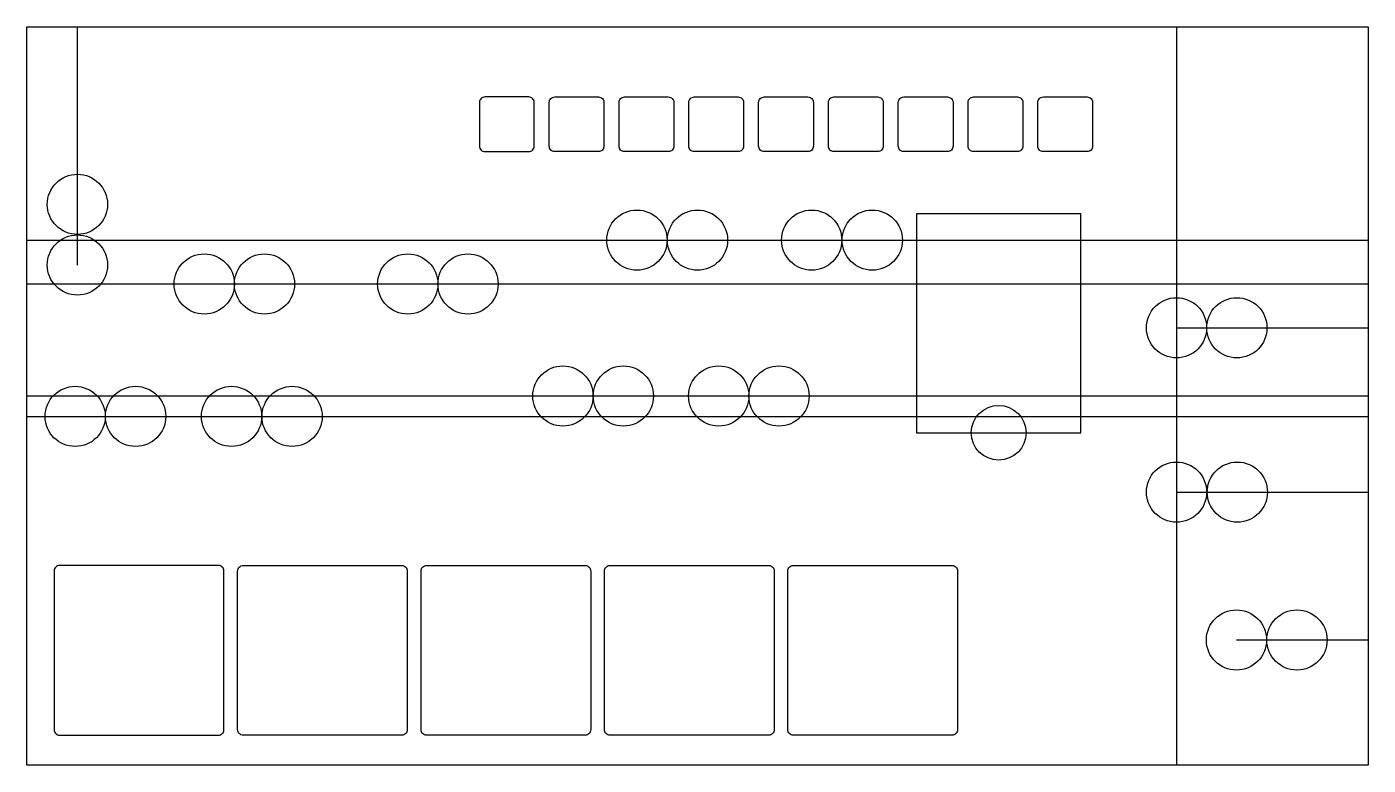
# Model space of a CAD drawing. Header units: millimetres. Extents: x 0 to 245, y 0 to 135.
import ezdxf

# ---------------------------------------------------------------- set-up
doc = ezdxf.new("R2010")
doc.units = ezdxf.units.MM
doc.layers.get('0').update_dxf_attribs({"linetype": 'CONTINUOUS'})

msp = doc.modelspace()

# ---------------------------------------------------------------- linework, layer by layer
for p, q in [((9.24, 91.45), (9.24, 135)), ((210, 135), (210, 0)), ((0, 96), (245, 96)), ((0, 87.98), (245, 87.98)), ((210, 79.97), (245, 79.97)), ((0, 67.5), (245, 67.5)), ((0, 63.77), (245, 63.77)), ((210, 49.93), (245, 49.93)), ((220.94, 22.89), (245, 22.89))]:
    msp.add_line(p, q)
for points in [[(245, 0), (0, 0), (0, 135), (245, 135)], [(192.51, 100.78), (162.51, 100.78), (162.51, 60.78), (192.51, 60.78)]]:
    msp.add_lwpolyline(points, close=True)
for points in [[(91.67, 122.18), (83.67, 122.18, 0.414214), (82.67, 121.18), (82.67, 113.18, 0.414214), (83.67, 112.18), (91.67, 112.18, 0.414214), (92.67, 113.18), (92.67, 121.18, 0.414214)], [(104.42, 122.18, -0.414214), (105.42, 121.18), (105.42, 113.18, -0.414214), (104.42, 112.18), (96.42, 112.18, -0.414214), (95.42, 113.18), (95.42, 121.18, -0.414214), (96.42, 122.18)], [(117.17, 122.18, -0.414214), (118.17, 121.18), (118.17, 113.18, -0.414214), (117.17, 112.18), (109.17, 112.18, -0.414214), (108.17, 113.18), (108.17, 121.18, -0.414214), (109.17, 122.18)], [(129.92, 122.18, -0.414214), (130.92, 121.18), (130.92, 113.18, -0.414214), (129.92, 112.18), (121.92, 112.18, -0.414214), (120.92, 113.18), (120.92, 121.18, -0.414214), (121.92, 122.18)], [(142.67, 122.18, -0.414214), (143.67, 121.18), (143.67, 113.18, -0.414214), (142.67, 112.18), (134.67, 112.18, -0.414214), (133.67, 113.18), (133.67, 121.18, -0.414214), (134.67, 122.18)], [(155.42, 122.18, -0.414214), (156.42, 121.18), (156.42, 113.18, -0.414214), (155.42, 112.18), (147.42, 112.18, -0.414214), (146.42, 113.18), (146.42, 121.18, -0.414214), (147.42, 122.18)], [(168.17, 122.18, -0.414214), (169.17, 121.18), (169.17, 113.18, -0.414214), (168.17, 112.18), (160.17, 112.18, -0.414214), (159.17, 113.18), (159.17, 121.18, -0.414214), (160.17, 122.18)], [(180.92, 122.18, -0.414214), (181.92, 121.18), (181.92, 113.18, -0.414214), (180.92, 112.18), (172.92, 112.18, -0.414214), (171.92, 113.18), (171.92, 121.18, -0.414214), (172.92, 122.18)], [(193.67, 122.18, -0.414214), (194.67, 121.18), (194.67, 113.18, -0.414214), (193.67, 112.18), (185.67, 112.18, -0.414214), (184.67, 113.18), (184.67, 121.18, -0.414214), (185.67, 122.18)], [(35, 36.5), (6, 36.5, 0.414214), (5, 35.5), (5, 6.5, 0.414214), (6, 5.5), (35, 5.5, 0.414214), (36, 6.5), (36, 35.5, 0.414214)], [(68.5, 36.5, -0.414214), (69.5, 35.5), (69.5, 6.5, -0.414214), (68.5, 5.5), (39.5, 5.5, -0.414214), (38.5, 6.5), (38.5, 35.5, -0.414214), (39.5, 36.5)], [(102, 36.5, -0.414214), (103, 35.5), (103, 6.5, -0.414214), (102, 5.5), (73, 5.5, -0.414214), (72, 6.5), (72, 35.5, -0.414214), (73, 36.5)], [(135.5, 36.5, -0.414214), (136.5, 35.5), (136.5, 6.5, -0.414214), (135.5, 5.5), (106.5, 5.5, -0.414214), (105.5, 6.5), (105.5, 35.5, -0.414214), (106.5, 36.5)], [(169, 36.5, -0.414214), (170, 35.5), (170, 6.5, -0.414214), (169, 5.5), (140, 5.5, -0.414214), (139, 6.5), (139, 35.5, -0.414214), (140, 36.5)]]:
    msp.add_lwpolyline(points, format="xyb", close=True)
for centre, radius in [((9.24, 102.54), 5.5), ((111.44, 96), 5.5), ((122.5, 96), 5.5), ((143.35, 96), 5.5), ((154.42, 96), 5.5), ((9.24, 91.45), 5.5), ((32.41, 87.98), 5.5), ((43.41, 87.98), 5.5), ((69.58, 87.98), 5.5), ((80.58, 87.98), 5.5), ((210, 79.97), 5.5), ((221.02, 79.97), 5.5), ((97.92, 67.5), 5.5), ((108.96, 67.5), 5.5), ((126.38, 67.5), 5.5), ((137.38, 67.5), 5.5), ((8.83, 63.77), 5.5), ((19.87, 63.77), 5.5), ((37.4, 63.77), 5.5), ((48.45, 63.77), 5.5), ((177.51, 60.78), 5), ((210, 49.93), 5.5), ((221.1, 49.93), 5.5), ((220.94, 22.89), 5.5), ((231.99, 22.89), 5.5)]:
    msp.add_circle(centre, radius)

doc.saveas('drawing.dxf')
